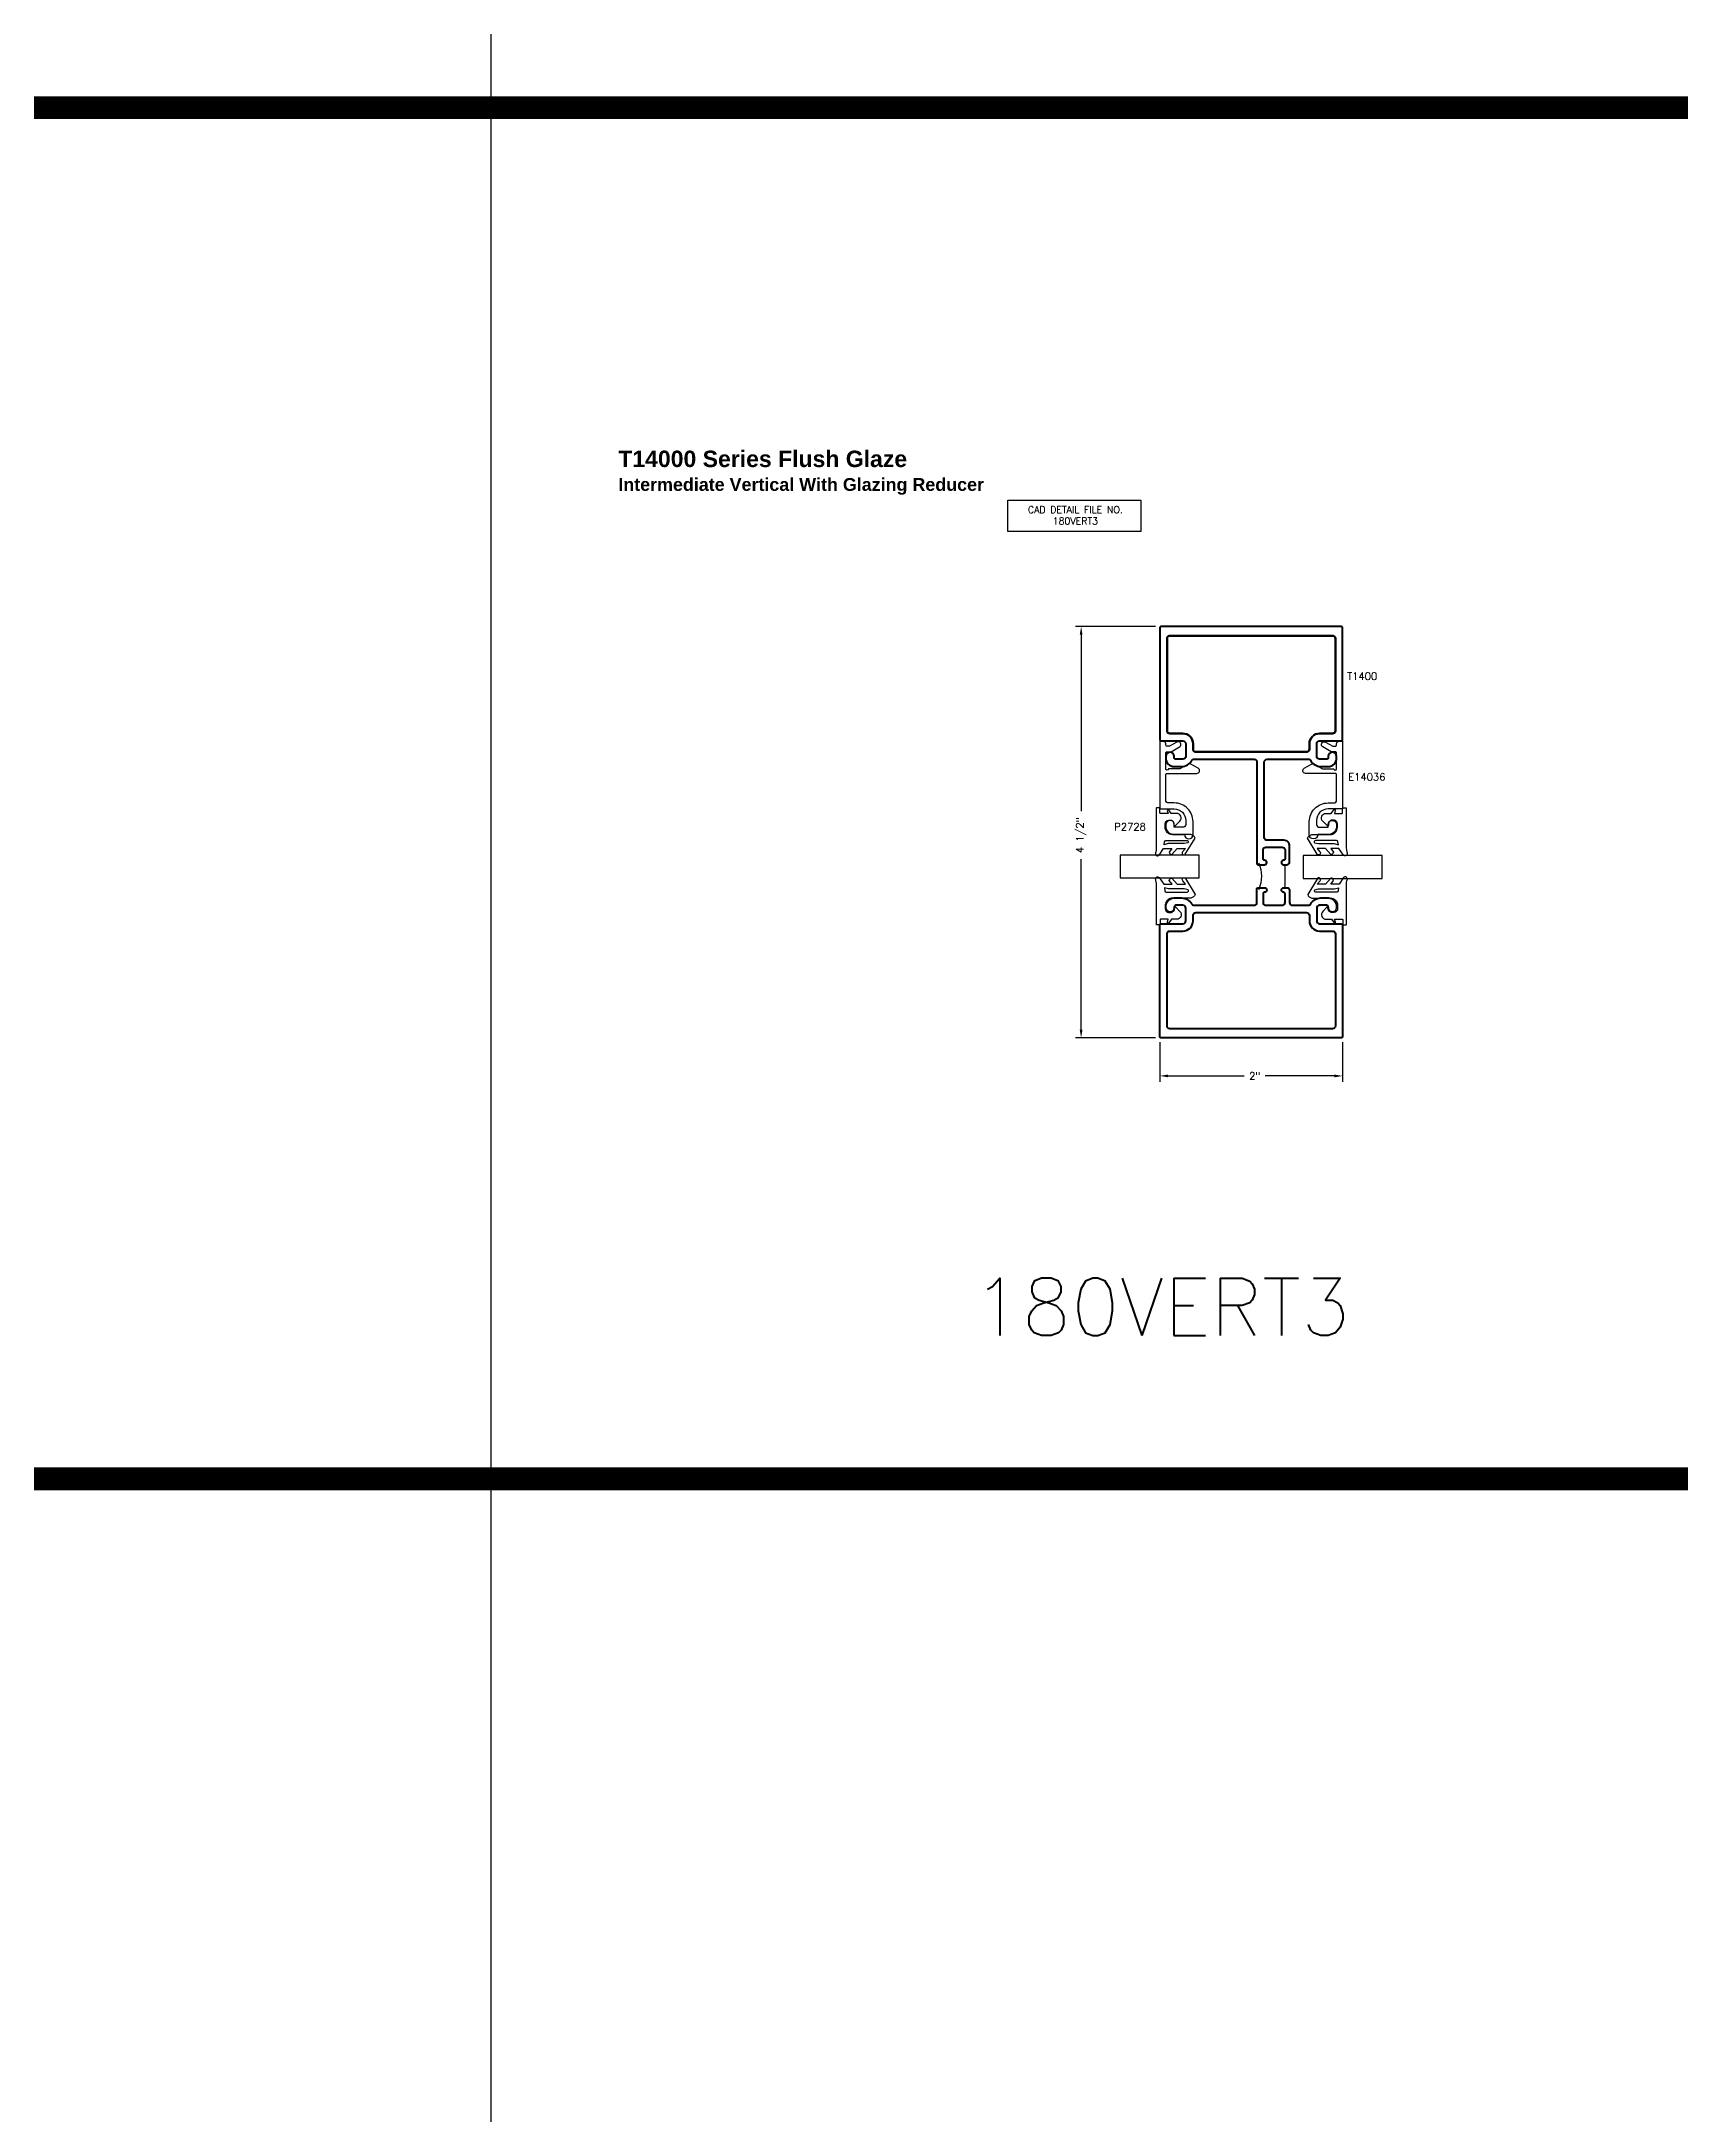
# Model space of a CAD drawing. Extents: x 0 to 152, y -15 to 75.
# Drawn here: x 103.18 to 121.11, y 7.93 to 30.6 of the extents above; entities that cross this region are included whole.
import ezdxf

# ---------------------------------------------------------------- set-up
doc = ezdxf.new("R2010")
doc.units = 0
doc.header["$MEASUREMENT"] = 0
doc.header["$PDMODE"] = 3
doc.layers.get('DEFPOINTS').update_dxf_attribs({"linetype": 'CONTINUOUS'})
for name, color, linetype in [('R-ANNO-DIMS', 3, 'CONTINUOUS'), ('R-ANNO-TEXT', 6, 'CONTINUOUS'), ('R-Det1', 4, 'CONTINUOUS'), ('R-Det2', 2, 'CONTINUOUS'), ('R-OTLN', 1, 'CONTINUOUS'), ('R-PAT1', 5, 'CONTINUOUS'), ('TITLE', 7, 'CONTINUOUS')]:
    doc.layers.add(name, color=color, linetype=linetype)
doc.styles.get("Standard").update_dxf_attribs({"font": 'simplex'})
doc.dimstyles.new('1X', dxfattribs={"dimtxt": 0.08, "dimasz": 0.09, "dimexe": 0.0625, "dimexo": 0.0625, "dimgap": 0.062, "dimtad": 0, "dimdec": 5, "dimzin": 4, "dimdsep": 46, "dimlunit": 5, "dimtxsty": 'Standard', "dimcen": 0, "dimclrd": 256, "dimclre": 256, "dimclrt": 256, "dimadec": 0, "dimazin": 1, "dimtfac": 1, "dimtdec": 5, "dimtofl": 0, "dimtmove": 0, "dimatfit": 3, "dimfxl": 1, "dimfrac": 2, "dimtolj": 1, "dimtzin": 4, "dimarcsym": 0})

# ---------------------------------------------------------------- blocks, each defined once
blk = doc.blocks.new('*D60')
at = {"layer": 'DEFPOINTS', "color": 0}
for p in [(115.427, 24.202), (114.552, 19.702), (115.427, 19.702)]:
    blk.add_point(p, dxfattribs=at)
at = {"layer": 'R-ANNO-DIMS', "lineweight": -2}
for p, q in [((115.365, 24.202), (114.49, 24.202)), ((114.552, 24.112), (114.552, 22.182)), ((114.552, 19.792), (114.552, 21.658)), ((115.365, 19.702), (114.49, 19.702))]:
    blk.add_line(p, q, dxfattribs=at)
at = {"layer": 'R-ANNO-DIMS'}
for points in [[(114.537, 24.112), (114.567, 24.112), (114.552, 24.202)], [(114.537, 19.792), (114.567, 19.792), (114.552, 19.702)]]:
    blk.add_solid(points, dxfattribs=at)
at = {"layer": 'R-ANNO-DIMS', "insert": (114.552, 21.92), "char_height": 0.08, "attachment_point": 5, "rotation": 90}
blk.add_mtext('\\A1;4 1/2"', dxfattribs=at)
blk = doc.blocks.new('*D61')
at = {"layer": 'DEFPOINTS', "color": 0}
for p in [(115.412, 19.717), (117.412, 19.717), (117.412, 19.287)]:
    blk.add_point(p, dxfattribs=at)
at = {"layer": 'R-ANNO-DIMS', "lineweight": -2}
for p, q in [((115.412, 19.655), (115.412, 19.224)), ((117.412, 19.655), (117.412, 19.224)), ((115.502, 19.287), (116.335, 19.287)), ((117.322, 19.287), (116.566, 19.287))]:
    blk.add_line(p, q, dxfattribs=at)
at = {"layer": 'R-ANNO-DIMS'}
for points in [[(115.502, 19.302), (115.502, 19.272), (115.412, 19.287)], [(117.322, 19.302), (117.322, 19.272), (117.412, 19.287)]]:
    blk.add_solid(points, dxfattribs=at)
at = {"layer": 'R-ANNO-DIMS', "insert": (116.451, 19.287), "char_height": 0.08, "attachment_point": 5}
blk.add_mtext('\\A1;2"', dxfattribs=at)
blk = doc.blocks.new('P2728 gasket')
at = {"layer": 'R-Det2'}
blk.add_lwpolyline([(86.461, 33.362), (86.567, 33.537, 0.301952), (86.52, 33.577), (86.32, 33.577, -0.414214), (86.24, 33.657), (86.24, 33.695, -0.388879), (86.276, 33.735), (86.292, 33.736, -0.440011), (86.336, 33.696), (86.336, 33.682, 0.668179), (86.353, 33.675), (86.401, 33.724, 0.668179), (86.366, 33.809), (86.307, 33.809), (86.279, 33.849, 0.836323), (86.264, 33.842), (86.273, 33.809), (86.189, 33.809, -0.414214), (86.183, 33.815), (86.183, 33.865, 0.414214), (86.177, 33.871), (86.149, 33.871, 0.414214), (86.143, 33.865), (86.143, 33.427, -0.083245), (86.135, 33.378), (86.135, 33.378)], format="xyb", dxfattribs=at)
for points in [[(86.174, 33.352), (86.223, 33.426), (86.314, 33.426), (86.283, 33.384)], [(86.313, 33.359), (86.371, 33.426), (86.462, 33.426), (86.431, 33.388)]]:
    blk.add_lwpolyline(points, dxfattribs=at)
at = {"layer": 'R-Det2', "lineweight": 25}
blk.add_lwpolyline([(86.235, 33.499, -0.372312), (86.249, 33.512), (86.48, 33.512, -0.668179), (86.49, 33.486), (86.448, 33.478), (86.274, 33.478), (86.23, 33.465)], format="xyb", close=True, dxfattribs=at)
at = {"layer": 'R-Det2', "ltscale": 0.1}
for centre, radius, start, end in [((86.157, 33.369), 0.0237, 157.7655, 314.5007), ((86.313, 33.388), 0.0297, 188.4603, 270), ((86.446, 33.375), 0.0199, 139.7022, 319.7022)]:
    blk.add_arc(centre, radius, start, end, dxfattribs=at)

msp = doc.modelspace()

# ---------------------------------------------------------------- linework, layer by layer
at = {"layer": 'R-ANNO-TEXT'}
msp.add_lwpolyline([(113.7522106, 25.5851144), (115.2036906, 25.5851144), (115.2036906, 25.2430515), (113.7522106, 25.2430515)], close=True, dxfattribs=at)
at = {"layer": 'R-Det1'}
for points in [[(115.775657, 22.0503222), (115.775657, 22.0683222, 0.4142135624), (115.570657, 22.2733222), (115.508657, 22.2733222, -0.4142135624), (115.477657, 22.3043222), (115.477657, 22.5803222, -0.4142135624), (115.492657, 22.5953222), (115.816157, 22.5953222, 0.7660915713), (115.831657, 22.6531222), (115.753357, 22.6983222, 0.2613254343), (115.721257, 22.6977222), (115.630457, 22.6453222), (115.508657, 22.6453222, -0.4133333333), (115.493657, 22.6303222), (115.492657, 22.6303222, -0.4133333333), (115.477657, 22.6453222), (115.477657, 22.8173222, -0.4142135624), (115.492657, 22.8323222), (115.535657, 22.8323222), (115.62812, 22.8856742, 1), (115.59712, 22.9393742), (115.5191089, 22.8943222), (115.492657, 22.8943222, -0.4142135624), (115.477657, 22.9093222), (115.477657, 22.9234353, 0.2678077575), (115.4701639, 22.9364217), (115.442657, 22.9523222), (115.411657, 22.9523222), (115.411657, 22.2073222), (115.570657, 22.2073222, -0.4142135624), (115.695657, 22.0823222), (115.695657, 22.0373222, -0.4129032258), (115.664657, 22.0063222), (115.570657, 22.0063222), (115.570657, 22.0358222, 1), (115.477657, 22.0358222), (115.477657, 22.0193222, 0.4150537634), (115.570657, 21.9263222), (115.681957, 21.9263222, 1), (115.775657, 21.9263222), (115.775657, 22.0593222)], [(117.0477264, 22.0503222), (117.0477264, 22.0683222, -0.4142135624), (117.2527264, 22.2733222), (117.3147264, 22.2733222, 0.4142135624), (117.3457264, 22.3043222), (117.3457264, 22.5803222, 0.4142135624), (117.3307264, 22.5953222), (117.0072264, 22.5953222, -0.7660915713), (116.9917264, 22.6531222), (117.0700264, 22.6983222, -0.2613254343), (117.1021264, 22.6977222), (117.1929264, 22.6453222), (117.3147264, 22.6453222, 0.4133333333), (117.3297264, 22.6303222), (117.3307264, 22.6303222, 0.4133333333), (117.3457264, 22.6453222), (117.3457264, 22.8173222, 0.4142135624), (117.3307264, 22.8323222), (117.2877264, 22.8323222), (117.1952635, 22.8856742, -1), (117.2262635, 22.9393742), (117.3042745, 22.8943222), (117.3307264, 22.8943222, 0.4142135624), (117.3457264, 22.9093222), (117.3457264, 22.9234353, -0.2678077575), (117.3532195, 22.9364217), (117.3807264, 22.9523222), (117.4117264, 22.9523222), (117.4117264, 22.2073222), (117.2527264, 22.2073222, 0.4142135624), (117.1277264, 22.0823222), (117.1277264, 22.0373222, 0.4129032258), (117.1587264, 22.0063222), (117.2527264, 22.0063222), (117.2527264, 22.0358222, -1), (117.3457264, 22.0358222), (117.3457264, 22.0193222, -0.4150537634), (117.2527264, 21.9263222), (117.1414264, 21.9263222, -1), (117.0477264, 21.9263222), (117.0477264, 22.0593222)]]:
    msp.add_lwpolyline(points, format="xyb", dxfattribs=at)
at = {"layer": 'R-Det2'}
for points in [[(115.8432823, 21.70236), (114.980689, 21.70236), (114.980689, 21.45236), (115.8432823, 21.45236), (115.8432823, 21.70236)], [(117.8425477, 21.6973585), (116.9799544, 21.6973585), (116.9799544, 21.4473585), (117.8425477, 21.4473585), (117.8425477, 21.6973585)]]:
    msp.add_lwpolyline(points, dxfattribs=at)
at = {"layer": 'R-OTLN', "lineweight": 50}
for points in [[(116.554657, 21.8955722), (116.554657, 22.7203222), (116.554657, 22.7203222, -0.4129032258), (116.585657, 22.7513222), (117.036957, 22.7513222, -0.2696461314), (117.064057, 22.7354222, 0.2724284286), (117.173157, 22.6713222), (117.253157, 22.6713222, 0.4139789032), (117.346157, 22.7643222), (117.346157, 22.7808222, 1), (117.253157, 22.7808222), (117.253157, 22.7663222, -0.4142135624), (117.238157, 22.7513222), (117.159157, 22.7513222, -0.4129032258), (117.128157, 22.7823222), (117.128157, 22.9213222, -0.4129032258), (117.159157, 22.9523222), (117.397157, 22.9523222, 0.4142135624), (117.412157, 22.9673222), (117.412157, 24.1873222, 0.4142135624), (117.397157, 24.2023222), (115.427157, 24.2023222, 0.4142135624), (115.412157, 24.1873222), (115.412157, 22.9673222, 0.4142135624), (115.427157, 22.9523222), (115.665157, 22.9523222, -0.4129032258), (115.696157, 22.9213222), (115.696157, 22.7823222, -0.4129032258), (115.665157, 22.7513222), (115.586157, 22.7513222, -0.4142135624), (115.571157, 22.7663222), (115.571157, 22.7808222, 1), (115.478157, 22.7808222), (115.478157, 22.7643222, 0.4129032258), (115.571157, 22.6713222), (115.651157, 22.6713222, 0.2718429418), (115.760357, 22.7354222, -0.2696461314), (115.787457, 22.7513222), (116.443657, 22.7513222, -0.4129032258), (116.474657, 22.7203222), (116.474657, 21.6063222), (116.484657, 21.5963222), (116.541657, 21.5963222), (116.556657, 21.5963222, 0.4142135624), (116.581657, 21.6213222, 0.4142135624), (116.556657, 21.6463222, -0.4142135624), (116.541657, 21.6613222), (116.541657, 21.7583222, -0.4142135624), (116.572657, 21.7893222), (116.750657, 21.7893222, -0.4142135624), (116.781657, 21.7583222), (116.781657, 21.6613222, -0.4142135624), (116.766657, 21.6463222, 0.4142135624), (116.741657, 21.6213222, 0.4142135624), (116.766657, 21.5963222), (116.800657, 21.5963222, 0.4142135624), (116.831657, 21.6273222), (116.831657, 21.8023222, 0.4142135624), (116.769657, 21.8643222), (116.585907, 21.8643222, -0.4142135624)], [(115.776157, 22.9213222), (115.776157, 22.8623222, 0.4129032258), (115.807157, 22.8313222), (117.017157, 22.8313222, 0.4129032258), (117.048157, 22.8623222), (117.048157, 22.9213222, -0.4144144144), (117.159157, 23.0323222), (117.301157, 23.0323222, 0.4129032258), (117.332157, 23.0633222), (117.332157, 24.0713222, 0.4129032258), (117.301157, 24.1023222), (115.523157, 24.1023222, 0.4129032258), (115.492157, 24.0713222), (115.492157, 23.0633222, 0.4129032258), (115.523157, 23.0323222), (115.665157, 23.0323222, -0.4144144144), (115.776157, 22.9213222)], [(117.301157, 24.1023222, -0.4129032258), (117.332157, 24.0713222), (117.332157, 23.0633222, -0.4129032258), (117.301157, 23.0323222), (117.159157, 23.0323222, 0.4144144144), (117.048157, 22.9213222), (117.048157, 22.8623222, -0.4129032258), (117.017157, 22.8313222), (115.807157, 22.8313222, -0.4129032258), (115.776157, 22.8623222), (115.776157, 22.9213222), (115.776157, 22.9213222, 0.4144144144), (115.665157, 23.0323222), (115.523157, 23.0323222, -0.4129032258), (115.492157, 23.0633222), (115.492157, 24.0713222, -0.4129032258), (115.523157, 24.1023222)], [(116.484657, 21.3463222), (116.541657, 21.3463222), (116.556657, 21.3463222, -0.4142135624), (116.581657, 21.3213222, -0.4142135624), (116.556657, 21.2963222, 0.4142135624), (116.541657, 21.2813222), (116.541657, 21.1843222, 0.4142135624), (116.572657, 21.1533222), (116.750657, 21.1533222, 0.4142135624), (116.781657, 21.1843222), (116.781657, 21.2813222, 0.4142135624), (116.766657, 21.2963222, -0.4142135624), (116.741657, 21.3213222, -0.4142135624), (116.766657, 21.3463222), (116.800657, 21.3463222, -0.4142135624), (116.831657, 21.3153222), (116.831657, 21.1843222, 0.4142135624), (116.862657, 21.1533222), (117.036957, 21.1533222, 0.2696461314), (117.064057, 21.1692222, -0.2724284286), (117.173157, 21.2333222), (117.253157, 21.2333222, -0.4150537634), (117.346157, 21.1403222), (117.346157, 21.1238222, -1), (117.253157, 21.1238222), (117.253157, 21.1383222, 0.4142135624), (117.238157, 21.1533222), (117.159157, 21.1533222, 0.4129032258), (117.128157, 21.1223222), (117.128157, 20.9833222, 0.4129032258), (117.159157, 20.9523222), (117.397157, 20.9523222, -0.4142135624), (117.412157, 20.9373222), (117.412157, 19.7173222, -0.4142135624), (117.397157, 19.7023222), (115.427157, 19.7023222, -0.4142135624), (115.412157, 19.7173222), (115.412157, 20.9373222, -0.4142135624), (115.427157, 20.9523222), (115.665157, 20.9523222, 0.4129032258), (115.696157, 20.9833222), (115.696157, 21.1223222, 0.4129032258), (115.665157, 21.1533222), (115.586157, 21.1533222, 0.4142135624), (115.571157, 21.1383222), (115.571157, 21.1238222, -1), (115.478157, 21.1238222), (115.478157, 21.1403222, -0.4139789032), (115.571157, 21.2333222), (115.651157, 21.2333222, -0.2718429418), (115.760357, 21.1692222, 0.2696461314), (115.787457, 21.1533222), (116.443657, 21.1533222, 0.4142135624), (116.474657, 21.1843222), (116.474657, 21.3363222)], [(117.159157, 20.8723222), (117.301157, 20.8723222, -0.4129032258), (117.332157, 20.8413222), (117.332157, 19.8333222, -0.4129032258), (117.301157, 19.8023222), (115.523157, 19.8023222, -0.4129032258), (115.492157, 19.8333222), (115.492157, 20.8413222, -0.4129032258), (115.523157, 20.8723222), (115.665157, 20.8723222, 0.4144144144), (115.776157, 20.9833222), (115.776157, 21.0423222, -0.4129032258), (115.807157, 21.0733222), (117.017157, 21.0733222, -0.4129032258), (117.048157, 21.0423222), (117.048157, 20.9833222, 0.4144144144), (117.159157, 20.8723222)]]:
    msp.add_lwpolyline(points, format="xyb", close=True, dxfattribs=at)
at = {"layer": 'R-PAT1'}
msp.add_lwpolyline([(116.781657, 21.1843222), (116.781657, 21.2813222, 0.4142135624), (116.766657, 21.2963222, -0.4142135624), (116.741657, 21.3213222, -0.4142135624), (116.766657, 21.3463222, 0.4142135624), (116.781657, 21.3613222), (116.781657, 21.5813222, 0.4142135624), (116.766657, 21.5963222, -0.4142135624), (116.741657, 21.6213222, -0.4142135624), (116.766657, 21.6463222, 0.4142135624), (116.781657, 21.6613222), (116.781657, 21.7583222, 0.4142135624), (116.750657, 21.7893222), (116.572657, 21.7893222, 0.4142135624), (116.541657, 21.7583222), (116.541657, 21.6613222, 0.4142135624), (116.556657, 21.6463222, -0.4142135624), (116.581657, 21.6213222, -0.4142135624), (116.556657, 21.5963222), (116.522657, 21.5963222, -0.3026074371), (116.494049, 21.6153815, -0.2003205128), (116.494049, 21.3272629, -0.3026074371), (116.522657, 21.3463222), (116.556657, 21.3463222, -0.4142135624), (116.581657, 21.3213222, -0.4142135624), (116.556657, 21.2963222, 0.4142135624), (116.541657, 21.2813222), (116.541657, 21.1843222, 0.4142135624), (116.572657, 21.1533222), (116.750657, 21.1533222, 0.4142135624)], format="xyb", close=True, dxfattribs=at)
at = {"layer": 'TITLE'}
msp.add_line((108.0951115, 74.8789502), (108.0951115, -0.1210498), dxfattribs=at)
at = {"layer": 'TITLE', "const_width": 0.25}
for points in [[(0.25, 29.8789502), (138.9080005, 29.8789502)], [(0.25, 14.8789502), (138.9080005, 14.8789502)]]:
    msp.add_lwpolyline(points, dxfattribs=at)

# ---------------------------------------------------------------- block references
at = {"layer": 'R-Det2'}
msp.add_blockref('P2728 gasket', (29.230513, -11.6503373), dxfattribs=at)
at = {"layer": 'R-Det2', "xscale": -1}
msp.add_blockref('P2728 gasket', (203.5950794, -11.6503373), dxfattribs=at)
at = {"layer": 'R-Det2', "xscale": -1, "rotation": 180}
msp.add_blockref('P2728 gasket', (29.2322219, 54.8099877), dxfattribs=at)
at = {"layer": 'R-Det2', "rotation": 180}
msp.add_blockref('P2728 gasket', (203.5967884, 54.8099877), dxfattribs=at)

# ---------------------------------------------------------------- texts
at = {"layer": 'R-ANNO-TEXT', "insert": (114.4888929, 25.5195316), "char_height": 0.075, "width": 1.875, "attachment_point": 2}
msp.add_mtext('CAD DETAIL FILE NO.\\P180VERT3', dxfattribs=at)
at = {"layer": 'R-ANNO-TEXT', "char_height": 0.08, "attachment_point": 4}
for s, insert in [('T1400', (117.4615076, 23.658766)), ('E14036', (117.4726212, 22.5573301)), ('P2728', (114.914076, 22.0122124))]:
    msp.add_mtext(s, dxfattribs=dict(at, insert=insert))
at = {"layer": 'TITLE'}
msp.add_text('180VERT3', height=0.625, dxfattribs=at).set_placement((113.3684738, 16.4481352))
at = {"layer": 'TITLE', "insert": (109.4904099, 26.4269797, 6.2106922), "char_height": 0.18, "width": 7.44, "attachment_point": 1}
msp.add_mtext('{\\fArial|b1|i0|c0|p34;\\PT14000 Series Flush Glaze\\P\\H0.7778x;Intermediate Vertical With Glazing Reducer}', dxfattribs=at)

# ---------------------------------------------------------------- dimensions: what is measured, and where the dimension line sits
at = {"layer": 'R-ANNO-DIMS'}
dim = msp.add_linear_dim(base=(114.5521217, 19.7023222), p1=(115.427157, 24.2023222), p2=(115.427157, 19.7023222), angle=90, dimstyle='1X', override={"dimpost": '"'}, dxfattribs=at)
dim.commit()
dim.dimension.update_dxf_attribs({"geometry": '*D60', "text_midpoint": (114.5521217, 21.9198995), "dimtype": 160})
dim = msp.add_linear_dim(base=(117.412157, 19.2867548), p1=(115.412157, 19.7173222), p2=(117.412157, 19.7173222), dimstyle='1X', override={"dimpost": '"'}, dxfattribs=at)
dim.commit()
dim.dimension.update_dxf_attribs({"geometry": '*D61', "text_midpoint": (116.4506461, 19.2867548), "dimtype": 160})

doc.saveas('drawing.dxf')
